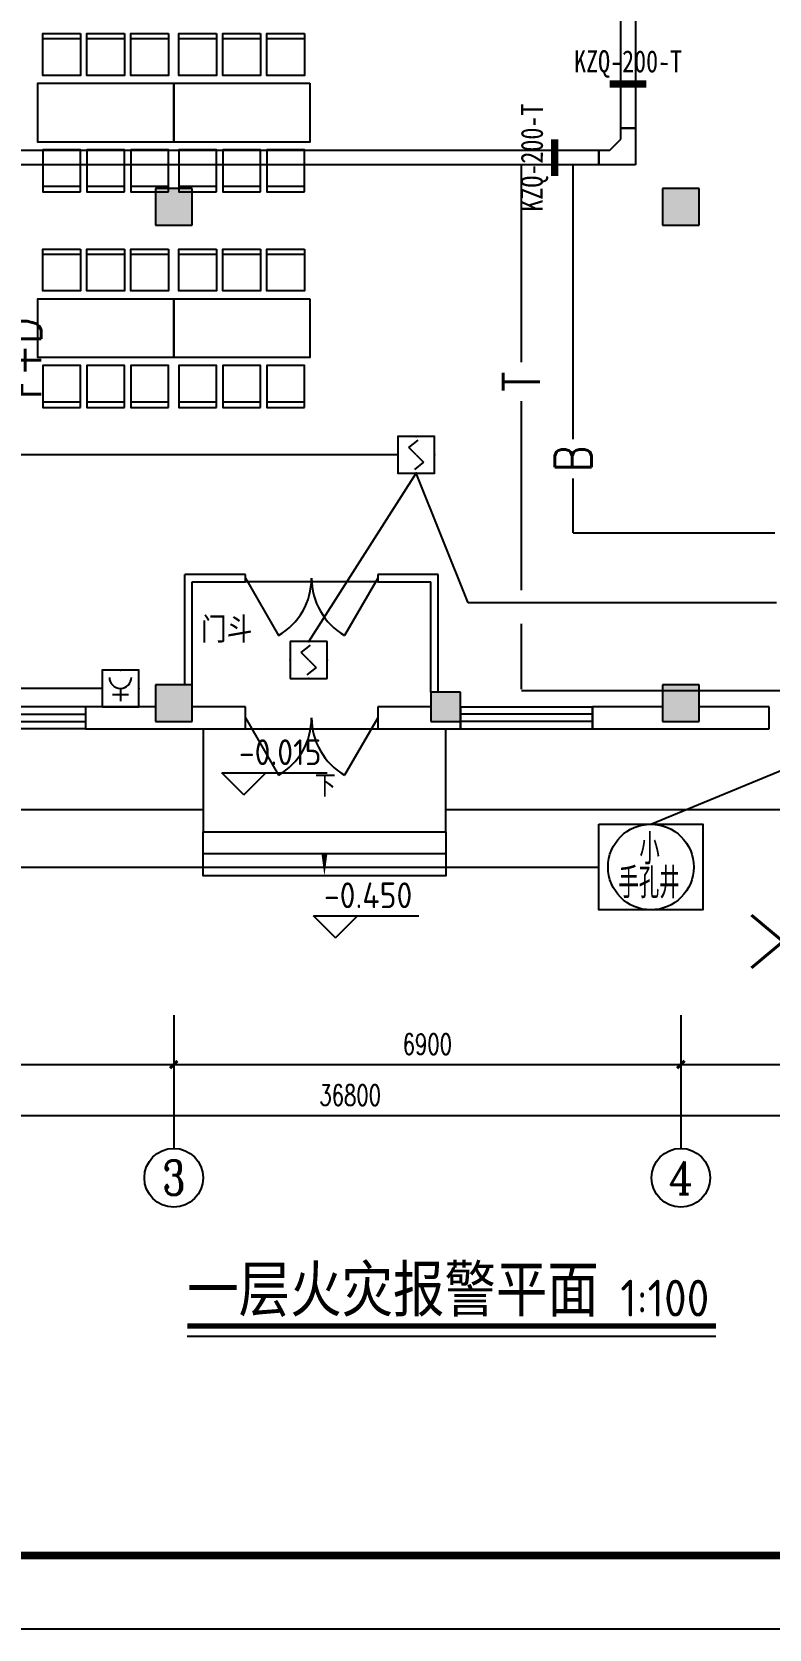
# Model space of a CAD drawing. Extents: x 2350667 to 3185789, y 309667 to 706270.
# Drawn here: x 2481242 to 2491272, y 439114 to 460833 of the extents above; entities that cross this region are included whole.
import ezdxf
from ezdxf.enums import TextEntityAlignment as Align

# ---------------------------------------------------------------- set-up
doc = ezdxf.new("R2010")
doc.units = 0
doc.header["$LTSCALE"] = 1000
for name, color, linetype in [('0-底图', 7, 'Continuous'), ('A-ANNO-DIMS', 3, 'Continuous'), ('A-ANNO-IDEN', 3, 'Continuous'), ('A-ANNO-IDEN-LEVL', 3, 'Continuous'), ('A-ANNO-TXT', 7, 'Continuous'), ('AXIS', 3, 'Continuous'), ('AXIS_TEXT', 7, 'Continuous'), ('BTTK', 7, 'Continuous'), ('CABLETRAY', 4, 'Continuous'), ('COLUMN', 255, 'Continuous'), ('D', 7, 'Continuous'), ('DIM-消防', 3, 'Continuous'), ('E2-楼梯、坡道', 52, 'Continuous'), ('EQUIP-消防', 3, 'Continuous'), ('fur', 253, 'Continuous'), ('PUB_DIM', 3, 'Continuous'), ('PUB_HATCH', 8, 'Continuous'), ('PUB_TEXT', 7, 'Continuous'), ('PUB_TITLE', 4, 'Continuous'), ('TEL_SYMB', 3, 'Continuous'), ('WALL', 2, 'Continuous'), ('WALL-MOVE', 6, 'Continuous'), ('WINDOW', 4, 'Continuous'), ('WIRE-消防', 1, 'Continuous'), ('WIRE-照明', 6, 'Continuous'), ('抗震支吊架', 2, 'Continuous'), ('洁具', 213, 'Continuous')]:
    doc.layers.add(name, color=color, linetype=linetype)
doc.styles.add('-黑体_T3', font='', dxfattribs={"width": 0.8})
doc.styles.add('_TCH_AXIS', font='COMPLEX', dxfattribs={"bigfont": 'GBCBIG'})
doc.styles.add('_TEL_DIM', font='SIMPLEX', dxfattribs={"width": 0.8, "height": 3.5, "bigfont": 'HZTXT'})
doc.styles.add('A_DIM_T3', font='SIMPLEX', dxfattribs={"width": 0.7, "bigfont": 'HZ'})
doc.styles.add('COMPLEX', font='COMPLEX')
doc.styles.add('HZ(TK)', font='geniso.shx', dxfattribs={"width": 0.9, "bigfont": 'hztxt.shx'})
doc.styles.add('kzcad', font='', dxfattribs={"width": 0.8})
doc.styles.get("Standard").update_dxf_attribs({"font": 'geniso.shx', "bigfont": 'hztxt.shx'})
doc.styles.add('中西文等高字体', font='tssdeng.shx', dxfattribs={"width": 0.8, "bigfont": 'tssdchn.shx'})
doc.styles.get('-黑体_T3').set_extended_font_data('SimHei')
doc.styles.get('kzcad').set_extended_font_data('SimSun')
doc.dimstyles.new('_TCH_ARCH&&100', dxfattribs={"dimtxt": 280, "dimasz": 100, "dimexe": 250, "dimexo": 300, "dimgap": 135, "dimtad": 1, "dimdec": 0, "dimzin": 0, "dimdsep": 46, "dimtxsty": 'A_DIM_T3', "dimblk": 'ARCHTICK', "dimcen": 0.09, "dimclrt": 7, "dimazin": 2, "dimtfac": 1, "dimtdec": 0, "dimtix": 1, "dimtmove": 2, "dimatfit": 3, "dimfxl": 150, "dimtolj": 1, "dimtzin": 0, "dimarcsym": 0})

# ---------------------------------------------------------------- blocks, each defined once
blk = doc.blocks.new('vhtemplate_2020年新竖式图框_A1')
at = {"layer": 'PUB_TITLE', "color": 7}
blk.add_lwpolyline([(0, 594), (841, 594), (841, 0), (0, 0)], close=True, dxfattribs=at)
at = {"layer": 'PUB_TITLE', "const_width": 1}
blk.add_lwpolyline([(25, 10), (831, 10), (831, 584), (25, 584)], close=True, dxfattribs=at)
at = {"layer": 'BTTK', "color": 4, "style": 'HZ(TK)', "width": 0.9}
for tag, p in [('合作单位', (796, 511.5)), ('建设单位', (796, 209.5)), ('工程名称', (796, 176.5)), ('子项名称', (806, 160)), ('图纸名称', (796, 141))]:
    blk.add_attdef(tag, text='', height=3.5, dxfattribs=at).set_placement(p, align=Align.MIDDLE_CENTER)
for tag, p in [('注册证书号', (808.5, 309.01)), ('注册印章号', (808.5, 301.01)), ('设计号', (806, 193)), ('图别', (789.75, 34)), ('图号', (822.25, 34)), ('版本号', (789.75, 26)), ('日期', (822.25, 26))]:
    blk.add_attdef(tag, text='', height=3.5, dxfattribs=at).set_placement(p, align=Align.MIDDLE)
blk = doc.blocks.new('A$C74FB5005')
at = {"layer": 'WIRE-照明'}
blk.add_lwpolyline([(0, 1167), (1417, 1167), (1417, 0), (0, 0)], close=True, dxfattribs=at)
blk.add_circle((708, 583), 583, dxfattribs=at)
at = {"layer": 'BTTK', "style": '中西文等高字体', "width": 0.7}
for s, height, p in [('小', 417, (552, 618)), ('手孔井', 416.7, (267, 158))]:
    blk.add_text(s, height=height, dxfattribs=at).set_placement(p)
blk = doc.blocks.new('ghjgjh')
at = {"layer": 'WIRE-照明'}
for p, q in [((2317842, -36914), (2317842, -40013)), ((2337403, -40013), (2341558, -38303)), ((2318539, -40597), (2336695, -40597))]:
    blk.add_line(p, q, dxfattribs=at)
for p in [(2317123, -41180), (2336695, -41180)]:
    blk.add_blockref('A$C74FB5005', p, dxfattribs=at)
at = {"layer": 'D', "style": '_TEL_DIM', "width": 0.8}
for p in [(2318942, -43395), (2338514, -43395)]:
    blk.add_text('*', height=2500, dxfattribs=at).set_placement(p)
blk = doc.blocks.new('$Equip$00002649')
for p, q in [((-0.5, 0.5), (-0.5, -0.5)), ((0.5, 0.5), (-0.5, 0.5)), ((0.5, -0.5), (0.5, 0.5)), ((-0.2, 0.2), (0.05, 0.4)), ((0, 0), (-0.2, 0.2)), ((0, 0), (0.2, -0.2)), ((0.2, -0.2), (-0.05, -0.4)), ((-0.5, -0.5), (0.5, -0.5))]:
    blk.add_line(p, q)
at = {"const_width": 0.04}
blk.add_lwpolyline([(-0.5, 0.5), (0.5, 0.5), (0.5, -0.5), (-0.5, -0.5), (-0.5, 0.5), (0.5, 0.5)], dxfattribs=at)
for p in [(0, 0.5), (-0.5, 0), (0.5, 0), (0, -0.5)]:
    blk.add_point(p)
at = {"color": 7, "flags": 1}
for tag, height, p in [('A', 0.00002, (0, 0)), ('B', 0.4, (0.762, -0.208))]:
    blk.add_attdef(tag, text='', height=height, dxfattribs=at).set_placement(p, align=Align.MIDDLE_CENTER)
blk = doc.blocks.new('$equip$00002656')
for p, q in [((-0.5, 1), (-0.5, 0)), ((0.5, 1), (-0.5, 1)), ((0.5, 0), (0.5, 1)), ((0, 0.5), (0, 0.15)), ((-0.5, 0), (0.5, 0)), ((-0.219, 0.331), (0.222, 0.331))]:
    blk.add_line(p, q)
at = {"const_width": 0.04}
blk.add_lwpolyline([(-0.5, 1), (0.5, 1), (0.5, 0), (-0.5, 0), (-0.5, 1), (0.5, 1)], dxfattribs=at)
blk.add_arc((0, 0.8), 0.3, 180, 0)
for p in [(0, 1), (-0.5, 0.5), (0.5, 0.5), (0, 0)]:
    blk.add_point(p)
at = {"color": 7, "flags": 1}
for tag, height, p in [('B', 0.4, (0.762, 0.292)), ('A', 0.00002, (0, 0))]:
    blk.add_attdef(tag, text='', height=height, dxfattribs=at).set_placement(p, align=Align.MIDDLE_CENTER)
blk = doc.blocks.new('_ArchTick')
at = {"color": 0, "linetype": 'ByBlock', "const_width": 0.4}
blk.add_lwpolyline([(-0.5, -0.5), (0.5, 0.5)], dxfattribs=at)
blk = doc.blocks.new('*D743')
at = {"layer": 'A-ANNO-DIMS', "color": 0, "lineweight": -2, "transparency": 16777216}
for p, q in [((2151844, -29394), (2151844, -30017)), ((2158744, -29394), (2158744, -30017)), ((2151844, -29767), (2158744, -29767))]:
    blk.add_line(p, q, dxfattribs=at)
at = {"layer": 'Defpoints', "color": 0, "transparency": 16777216}
for p in [(2151844, -29094), (2158744, -29094), (2158744, -29767)]:
    blk.add_point(p, dxfattribs=at)
at = {"layer": 'A-ANNO-DIMS', "color": 0, "lineweight": -2, "transparency": 16777216, "xscale": 100, "yscale": 100, "zscale": 100, "rotation": 180}
blk.add_blockref('_ArchTick', (2151844, -29767), dxfattribs=at)
at = {"layer": 'A-ANNO-DIMS', "color": 0, "lineweight": -2, "transparency": 16777216, "xscale": 100, "yscale": 100, "zscale": 100}
blk.add_blockref('_ArchTick', (2158744, -29767), dxfattribs=at)
at = {"layer": 'A-ANNO-DIMS', "color": 7, "transparency": 16777216, "insert": (2155294, -29492), "char_height": 280, "attachment_point": 5, "style": 'A_DIM_T3'}
blk.add_mtext('\\A1;6900', dxfattribs=at)
blk = doc.blocks.new('*D744')
at = {"layer": 'A-ANNO-DIMS', "color": 0, "lineweight": -2, "transparency": 16777216}
for p, q in [((2158744, -29394), (2158744, -30017)), ((2165644, -29394), (2165644, -30017)), ((2158744, -29767), (2165644, -29767))]:
    blk.add_line(p, q, dxfattribs=at)
at = {"layer": 'Defpoints', "color": 0, "transparency": 16777216}
for p in [(2158744, -29094), (2165644, -29094), (2165644, -29767)]:
    blk.add_point(p, dxfattribs=at)
at = {"layer": 'A-ANNO-DIMS', "color": 0, "lineweight": -2, "transparency": 16777216, "xscale": 100, "yscale": 100, "zscale": 100, "rotation": 180}
blk.add_blockref('_ArchTick', (2158744, -29767), dxfattribs=at)
at = {"layer": 'A-ANNO-DIMS', "color": 0, "lineweight": -2, "transparency": 16777216, "xscale": 100, "yscale": 100, "zscale": 100}
blk.add_blockref('_ArchTick', (2165644, -29767), dxfattribs=at)
at = {"layer": 'A-ANNO-DIMS', "color": 7, "transparency": 16777216, "insert": (2162194, -29492), "char_height": 280, "attachment_point": 5, "style": 'A_DIM_T3'}
blk.add_mtext('\\A1;6900', dxfattribs=at)
blk = doc.blocks.new('*D745')
at = {"layer": 'A-ANNO-DIMS', "color": 0, "lineweight": -2, "transparency": 16777216}
for p, q in [((2165644, -29394), (2165644, -30017)), ((2172544, -29394), (2172544, -30017)), ((2165644, -29767), (2172544, -29767))]:
    blk.add_line(p, q, dxfattribs=at)
at = {"layer": 'Defpoints', "color": 0, "transparency": 16777216}
for p in [(2165644, -29094), (2172544, -29094), (2172544, -29767)]:
    blk.add_point(p, dxfattribs=at)
at = {"layer": 'A-ANNO-DIMS', "color": 0, "lineweight": -2, "transparency": 16777216, "xscale": 100, "yscale": 100, "zscale": 100, "rotation": 180}
blk.add_blockref('_ArchTick', (2165644, -29767), dxfattribs=at)
at = {"layer": 'A-ANNO-DIMS', "color": 0, "lineweight": -2, "transparency": 16777216, "xscale": 100, "yscale": 100, "zscale": 100}
blk.add_blockref('_ArchTick', (2172544, -29767), dxfattribs=at)
at = {"layer": 'A-ANNO-DIMS', "color": 7, "transparency": 16777216, "insert": (2169094, -29492), "char_height": 280, "attachment_point": 5, "style": 'A_DIM_T3'}
blk.add_mtext('\\A1;6900', dxfattribs=at)
blk = doc.blocks.new('*D764')
at = {"layer": 'Defpoints', "color": 0, "transparency": 16777216}
for p in [(2142744, -29094), (2179544, -29094), (2179544, -30459)]:
    blk.add_point(p, dxfattribs=at)
at = {"layer": 'PUB_DIM', "color": 0, "lineweight": -2, "transparency": 16777216}
for p, q in [((2142744, -29394), (2142744, -30709)), ((2179544, -29394), (2179544, -30709)), ((2142744, -30459), (2179544, -30459))]:
    blk.add_line(p, q, dxfattribs=at)
at = {"layer": 'PUB_DIM', "color": 0, "lineweight": -2, "transparency": 16777216, "xscale": 100, "yscale": 100, "zscale": 100, "rotation": 180}
blk.add_blockref('_ArchTick', (2142744, -30459), dxfattribs=at)
at = {"layer": 'PUB_DIM', "color": 0, "lineweight": -2, "transparency": 16777216, "xscale": 100, "yscale": 100, "zscale": 100}
blk.add_blockref('_ArchTick', (2179544, -30459), dxfattribs=at)
at = {"layer": 'PUB_DIM', "color": 7, "transparency": 16777216, "insert": (2161144, -30184), "char_height": 280, "attachment_point": 5, "style": 'A_DIM_T3'}
blk.add_mtext('\\A1;36800', dxfattribs=at)
blk = doc.blocks.new('$DorLib2D$00000231')
at = {"color": 0}
for p, q in [((-0.5, 0), (-0.25, 0.433)), ((0.5, 0), (0.25, 0.433))]:
    blk.add_line(p, q, dxfattribs=at)
for centre, start, end in [((-0.5, 0), 0, 60), ((0.5, 0), 120, 180)]:
    blk.add_arc(centre, 0.5, start, end, dxfattribs=at)
blk = doc.blocks.new('$WINLIB2D$00000001')
at = {"color": 0}
for points in [[(-0.5, 0.5), (-0.5, -0.5)], [(-0.5, 0.5), (0.5, 0.5)], [(0.5, -0.5), (0.5, 0.5)], [(0.5, 0.167), (-0.5, 0.167)], [(0.5, -0.167), (-0.5, -0.167)], [(-0.5, -0.5), (0.5, -0.5)]]:
    blk.add_lwpolyline(points, dxfattribs=at)
blk = doc.blocks.new('_AXISO')
blk.add_circle((0, 0), 0.5)
at = {"layer": 'AXIS_TEXT', "style": 'COMPLEX', "width": 1.041667}
blk.add_attdef('A', text='', height=0.56, dxfattribs=at).set_placement((-0.25, -0.28), (0.25, -0.28), align=Align.FIT)
blk = doc.blocks.new('$plan$00002719')
at = {"layer": 'fur'}
for p, q in [((-853, 1004), (-343, 1004)), ((-254, 1004), (256, 1004)), ((345, 1004), (856, 1004)), ((-853, -1004), (-343, -1004)), ((-254, -1004), (256, -1004)), ((345, -1004), (856, -1004))]:
    blk.add_line(p, q, dxfattribs=at)
for points in [[(-853, 1076), (-853, 507), (-343, 507), (-343, 1076), (-853, 1076)], [(-254, 1076), (-254, 507), (256, 507), (256, 1076), (-254, 1076)], [(345, 1076), (345, 507), (856, 507), (856, 1076), (345, 1076)], [(-925, -400), (-925, 400), (925, 400), (925, -400), (-925, -400)], [(-853, -1076), (-853, -507), (-343, -507), (-343, -1076), (-853, -1076)], [(-254, -1076), (-254, -507), (256, -507), (256, -1076), (-254, -1076)], [(345, -1076), (345, -507), (856, -507), (856, -1076), (345, -1076)]]:
    blk.add_lwpolyline(points, close=True, dxfattribs=at)
blk = doc.blocks.new('cghch')
at = {"layer": 'PUB_HATCH'}
for points in [[(2158994.1, -18352), (2158994.1, -17852), (2158494.1, -17852), (2158494.1, -18352)], [(2165894.1, -18352), (2165894.1, -17852), (2165394.1, -17852), (2165394.1, -18352)], [(2158994.1, -25102), (2158994.1, -24602), (2158494.1, -24602), (2158494.1, -25102)], [(2162644.1, -25102), (2162644.1, -24702), (2162244.1, -24702), (2162244.1, -25102)], [(2165894.1, -25102), (2165894.1, -24602), (2165394.1, -24602), (2165394.1, -25102)]]:
    blk.add_hatch(color=256, dxfattribs=at).paths.add_polyline_path(points)
for points in [[(2159144.1, -26302), (2143644.1, -26302), (2143644.1, -11302)], [(2172444.1, -26302), (2162444.1, -26302)]]:
    blk.add_lwpolyline(points)
at = {"layer": 'A-ANNO-IDEN'}
blk.add_lwpolyline([(2160794.1, -26202.4, 0, 0, 0), (2160794.1, -27202, 0, 80, 0), (2160794.1, -26902, 0, 0, 0)], format="xyseb", dxfattribs=at)
at = {"layer": 'A-ANNO-IDEN-LEVL'}
for p, q in [((2159696.2, -26100.2), (2159396.2, -25800.2)), ((2159396.2, -25800.2), (2160830.1, -25800.2)), ((2159696.2, -26100.2), (2159996.2, -25800.2)), ((2160943.9, -28045.5), (2160643.9, -27745.5)), ((2160643.9, -27745.5), (2162077.8, -27745.5)), ((2160943.9, -28045.5), (2161243.9, -27745.5))]:
    blk.add_line(p, q, dxfattribs=at)
at = {"layer": 'AXIS'}
for p, q in [((2158744.1, -29093.7), (2158744.1, -30907.4)), ((2165644.1, -29093.7), (2165644.1, -30907.4))]:
    blk.add_line(p, q, dxfattribs=at)
at = {"layer": 'COLUMN'}
for p, q in [((2158994.1, -17852), (2158494.1, -17852)), ((2158494.1, -17852), (2158494.1, -18352)), ((2158994.1, -18352), (2158994.1, -17852)), ((2165894.1, -17852), (2165394.1, -17852)), ((2165394.1, -17852), (2165394.1, -18352)), ((2165894.1, -18352), (2165894.1, -17852)), ((2158494.1, -18352), (2158994.1, -18352)), ((2165394.1, -18352), (2165894.1, -18352)), ((2158994.1, -24602), (2158494.1, -24602)), ((2158494.1, -24602), (2158494.1, -25102)), ((2158994.1, -25102), (2158994.1, -24602)), ((2162644.1, -24702), (2162244.1, -24702)), ((2162244.1, -24702), (2162244.1, -25102)), ((2162644.1, -25102), (2162644.1, -24702)), ((2165894.1, -24602), (2165394.1, -24602)), ((2165394.1, -24602), (2165394.1, -25102)), ((2165894.1, -25102), (2165894.1, -24602)), ((2158494.1, -25102), (2158994.1, -25102)), ((2162244.1, -25102), (2162644.1, -25102)), ((2165394.1, -25102), (2165894.1, -25102))]:
    blk.add_line(p, q, dxfattribs=at)
at = {"layer": 'E2-楼梯、坡道'}
for points in [[(2159144.1, -25202), (2159144.1, -26602), (2162444.1, -26602), (2162444.1, -25202)], [(2162444.1, -26602), (2162444.1, -26902), (2159144.1, -26902), (2159144.1, -26602)], [(2162444.1, -26902), (2162444.1, -27202), (2159144.1, -27202), (2159144.1, -26902)]]:
    blk.add_lwpolyline(points, dxfattribs=at)
at = {"layer": 'WALL'}
for p, q in [((2158494.1, -24902), (2157544.1, -24902)), ((2157544.1, -24902), (2157544.1, -25202)), ((2159719.1, -24902), (2158994.1, -24902)), ((2159719.1, -25202), (2159719.1, -24902)), ((2162244.1, -24902), (2161519.1, -24902)), ((2161519.1, -24902), (2161519.1, -25202)), ((2165394.1, -24902), (2164444.1, -24902)), ((2164444.1, -24902), (2164444.1, -25202)), ((2166844.1, -24902), (2165894.1, -24902)), ((2166844.1, -25202), (2166844.1, -24902)), ((2162644.1, -25202), (2162644.1, -25102)), ((2157544.1, -25202), (2158744.1, -25202)), ((2158744.1, -25202), (2159719.1, -25202)), ((2161519.1, -25202), (2162444.1, -25202)), ((2162444.1, -25202), (2162644.1, -25202)), ((2164444.1, -25202), (2165644.1, -25202)), ((2165644.1, -25202), (2166844.1, -25202))]:
    blk.add_line(p, q, dxfattribs=at)
at = {"layer": 'WALL-MOVE', "color": 7}
for p, q in [((2159719.1, -23102.6), (2158894.1, -23102.6)), ((2158894.1, -24602), (2158894.1, -23102.6)), ((2158994.1, -23202.6), (2159719.1, -23202.6)), ((2158994.1, -24602), (2158994.1, -23202.6)), ((2159719.1, -23202.6), (2159719.1, -23102.6)), ((2162344.1, -23102.6), (2161519.1, -23102.6)), ((2161519.1, -23102.6), (2161519.1, -23202.6)), ((2161519.1, -23202.6), (2162244.1, -23202.6)), ((2162244.1, -24702), (2162244.1, -23202.6)), ((2162344.1, -24702), (2162344.1, -23102.6))]:
    blk.add_line(p, q, dxfattribs=at)
at = {"layer": 'WINDOW'}
for p, q in [((2161519.1, -23202.6), (2159719.1, -23202.6)), ((2159719.1, -25202), (2161519.1, -25202))]:
    blk.add_line(p, q, dxfattribs=at)
at = {"layer": 'AXIS'}
ref = blk.add_blockref('_AXISO', (2158744.1, -31307.4), dxfattribs=dict(at, xscale=800, yscale=800, zscale=800))
ref.add_attrib('A', '3', dxfattribs={"layer": 'AXIS_TEXT', "height": 465.9, "style": '_TCH_AXIS'}).set_placement((2158588.7, -31540.3), (2158899.4, -31540.3), align=Align.FIT)
ref = blk.add_blockref('_AXISO', (2165644.1, -31307.4), dxfattribs=dict(at, xscale=800, yscale=800, zscale=800))
ref.add_attrib('A', '4', dxfattribs={"layer": 'AXIS_TEXT', "height": 445.4, "style": '_TCH_AXIS'}).set_placement((2165474.4, -31530.1), (2165813.8, -31530.1), align=Align.FIT)
at = {"layer": 'WINDOW', "xscale": 1800, "yscale": 1800, "zscale": 1800, "rotation": 180}
blk.add_blockref('$DorLib2D$00000231', (2160619.1, -23152.6), dxfattribs=at)
at = {"layer": 'WINDOW'}
for name, p, xscale, yscale, zscale in [('$WINLIB2D$00000001', (2156644.1, -25052), -1800, 300, -1800), ('$WINLIB2D$00000001', (2163544.1, -25052), 1800, 300, 1800), ('$DorLib2D$00000231', (2160619.1, -25052), -1800, -1800, -1800)]:
    blk.add_blockref(name, p, dxfattribs=dict(at, xscale=xscale, yscale=yscale, zscale=zscale))
at = {"layer": '洁具', "rotation": 180}
for p in [(2157819.1, -16822.5), (2159669.1, -16822.5), (2157819.1, -19754.2), (2159669.1, -19754.2)]:
    blk.add_blockref('$plan$00002719', p, dxfattribs=at)
at = {"layer": 'A-ANNO-TXT', "color": 7}
for s, p in [('-0.015', (2159630.6, -25695.2)), ('-0.450', (2160787.6, -27640.5))]:
    blk.add_text(s, height=350, dxfattribs=at).set_placement(p)
at = {"layer": 'A-ANNO-TXT', "color": 7, "style": '-黑体_T3', "width": 0.8}
blk.add_text('下', height=262.9, dxfattribs=at).set_placement((2160662.3, -26097.4))
at = {"layer": 'PUB_TEXT'}
blk.add_text('门斗', height=350, dxfattribs=at).set_placement((2159114.6, -24029.9))
at = {"layer": 'A-ANNO-DIMS'}
for p1, p2, picture, middle in [((2151844.1, -29093.7), (2158744.1, -29093.7), '*D743', (2155294.1, -29492.2)), ((2158744.1, -29093.7), (2165644.1, -29093.7), '*D744', (2162194.1, -29492.2)), ((2165644.1, -29093.7), (2172544.1, -29093.7), '*D745', (2169094.1, -29492.2))]:
    dim = blk.add_aligned_dim(p1=p1, p2=p2, distance=-673.6, dimstyle='_TCH_ARCH&&100', dxfattribs=at)
    dim.commit()
    dim.dimension.update_dxf_attribs({"geometry": picture, "text_midpoint": middle})
at = {"layer": 'PUB_DIM'}
dim = blk.add_aligned_dim(p1=(2142744.1, -29093.7), p2=(2179544.1, -29093.7), distance=-1365.2, dimstyle='_TCH_ARCH&&100', dxfattribs=at)
dim.commit()
dim.dimension.update_dxf_attribs({"geometry": '*D764', "text_midpoint": (2161144.1, -30183.9)})

msp = doc.modelspace()

# ---------------------------------------------------------------- linework, layer by layer
at = {"layer": 'CABLETRAY'}
for p, q in [((2489254, 459524), (2489254, 481750)), ((2489454, 481750), (2489454, 459524)), ((2489454, 459524), (2489254, 459524)), ((2489254, 459374), (2489254, 459524)), ((2489254, 459524), (2489454, 459524)), ((2489454, 459524), (2489454, 459024)), ((2473270, 459224), (2488954, 459224)), ((2488954, 459224), (2488954, 459024)), ((2488954, 459024), (2488954, 459224)), ((2488954, 459224), (2489104, 459224)), ((2489104, 459224), (2489254, 459374)), ((2488954, 459024), (2473270, 459024)), ((2489454, 459024), (2488954, 459024))]:
    msp.add_line(p, q, dxfattribs=at)
at = {"layer": 'TEL_SYMB', "const_width": 70}
msp.add_lwpolyline([(2483355, 443235), (2490549, 443235)], dxfattribs=at)
at = {"layer": 'TEL_SYMB'}
msp.add_lwpolyline([(2483355, 443095), (2490549, 443095)], dxfattribs=at)
at = {"layer": 'WIRE-消防'}
for p, q in [((2487904, 456343), (2487904, 459024)), ((2488606, 455294), (2488606, 459024)), ((2487904, 454741), (2487904, 455810)), ((2486222, 455083, 4200), (2479822, 455083, 4200)), ((2485008, 452542), (2486472, 454833, 4200)), ((2487180, 453068, 4200), (2486472, 454833, 4200)), ((2487904, 453244), (2487904, 454741)), ((2488606, 454020), (2488606, 454761)), ((2488606, 454020), (2491350, 454020)), ((2491372, 453068, 4200), (2487180, 453068, 4200)), ((2487904, 451895), (2487904, 452782)), ((2482197, 451906), (2479972, 451906)), ((2500790, 451873), (2487904, 451873))]:
    msp.add_line(p, q, dxfattribs=at)
at = {"layer": '抗震支吊架', "color": 2, "const_width": 100}
for points in [[(2489104, 460124), (2489604, 460124)], [(2488354, 458874), (2488354, 459374)]]:
    msp.add_lwpolyline(points, dxfattribs=at)

# ---------------------------------------------------------------- block references
at = {"layer": '0-底图', "xscale": 100, "yscale": 100, "zscale": 100}
msp.add_blockref('vhtemplate_2020年新竖式图框_A1', (2446845, 439114), dxfattribs=at)
at = {"layer": '0-底图'}
for name, p in [('cghch', (324428, 476558)), ('ghjgjh', (152261, 490074))]:
    msp.add_blockref(name, p, dxfattribs=at)
at = {"layer": 'EQUIP-消防', "xscale": 500, "yscale": 500, "zscale": 500}
for name, p in [('$Equip$00002649', (2486472, 455083, 4200)), ('$Equip$00002649', (2485008, 452292)), ('$equip$00002656', (2482447, 451656))]:
    msp.add_blockref(name, p, dxfattribs=at)

# ---------------------------------------------------------------- texts
at = {"layer": 'DIM-消防', "style": '_TEL_DIM', "width": 0.8}
for s, p in [('F+D', (2481116, 456395)), ('T', (2487904, 456076)), ('B', (2488606, 455028))]:
    msp.add_text(s, height=500, rotation=90, dxfattribs=at).set_placement(p, align=Align.MIDDLE_CENTER)
at = {"layer": 'TEL_SYMB', "color": 7}
for s, height, p in [('一层火灾报警平面', 700, (2483355, 443364)), ('1:100', 500, (2489248, 443364))]:
    msp.add_text(s, height=height, dxfattribs=at).set_placement(p)
at = {"layer": '抗震支吊架', "color": 2, "style": 'kzcad', "width": 0.8}
for rotation, p in [(359.8854, (2489354, 460284)), (89.8854, (2488194, 459124))]:
    msp.add_text('KZQ-200-T', height=300, rotation=rotation, dxfattribs=at).set_placement(p, align=Align.CENTER)

doc.saveas('drawing.dxf')
